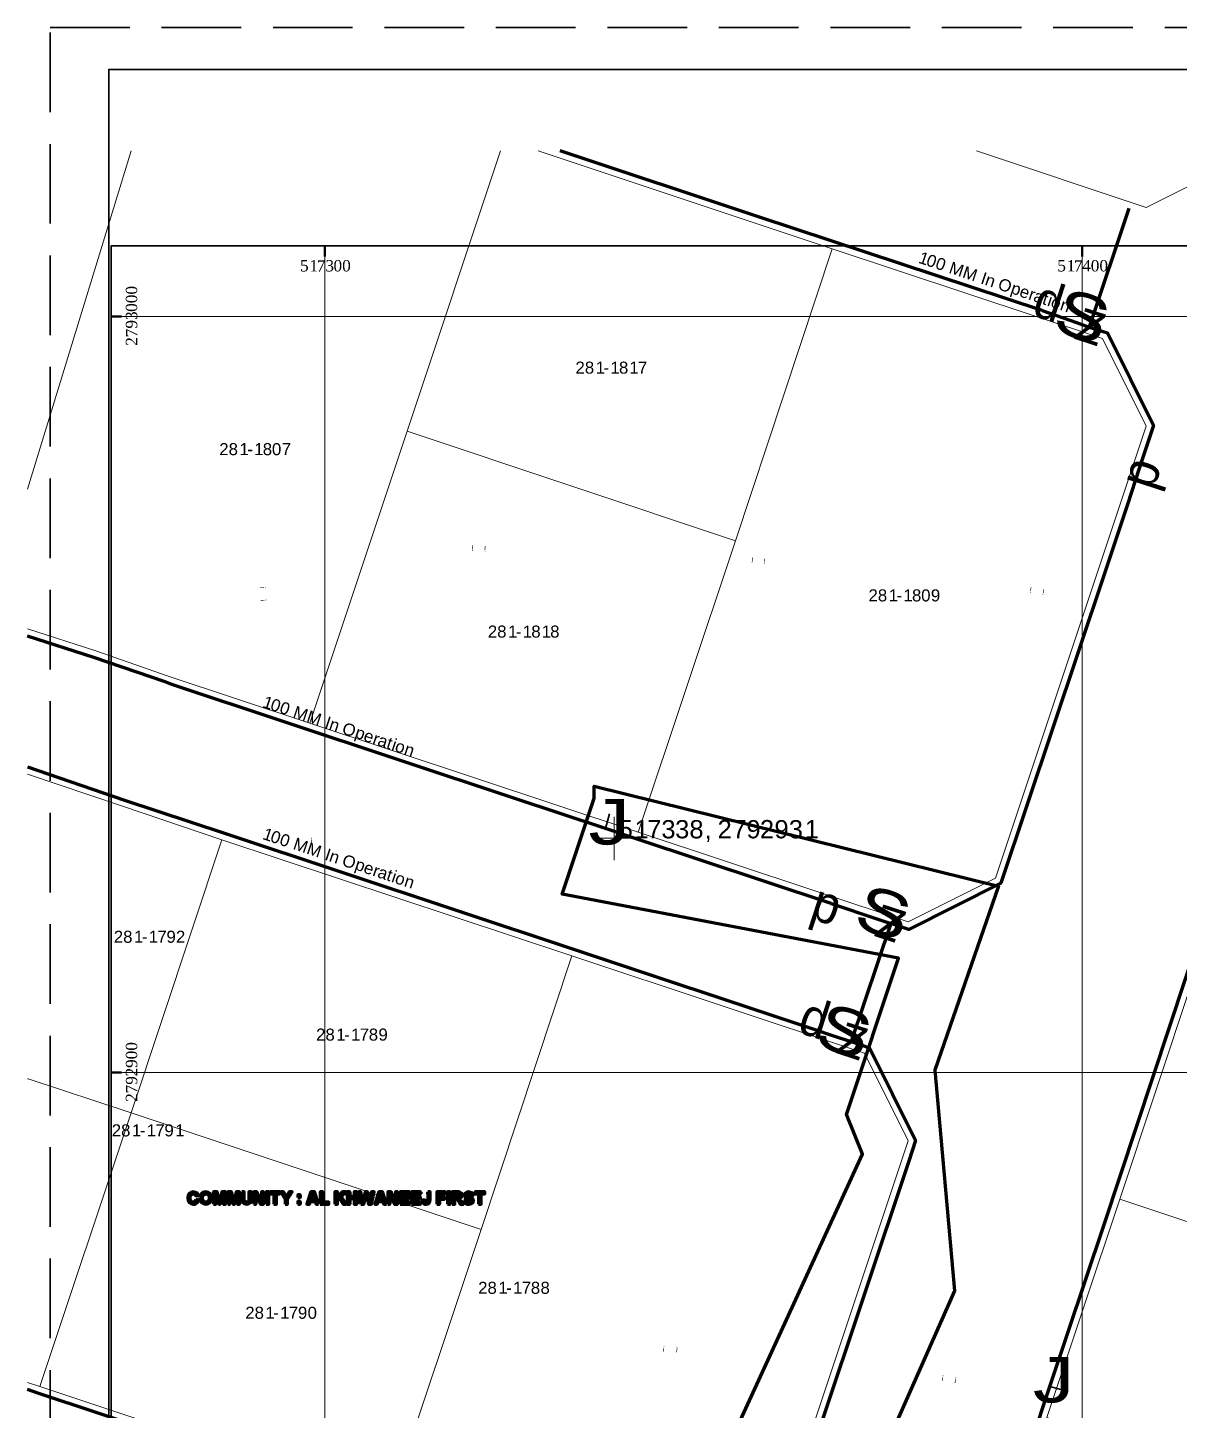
# Model space of a CAD drawing. Header units: inches. Extents: x 0.2 to 23.4, y 0 to 16.2.
# Drawn here: x 0.2 to 7.73, y 7.15 to 16.2 of the extents above; entities that cross this region are included whole.
import ezdxf

# ---------------------------------------------------------------- set-up
doc = ezdxf.new("R2010")
doc.units = ezdxf.units.IN
doc.header["$MEASUREMENT"] = 0
doc.linetypes.add('PDF_LineTypee62239feb0b44e7890836511bf375cb7', pattern=[0.729167, 0.520833, -0.208333])
doc.layers.add('PDF_Geometry', color=7, linetype='Continuous')
doc.layers.add('PDF_Text', color=7, linetype='Continuous')
doc.styles.add('PDF Arial', font='arial.ttf')
doc.styles.add('PDF Arial Bold', font='arialbd.ttf')
doc.styles.add('PDF Times New Roman', font='times.ttf')

msp = doc.modelspace()

# ---------------------------------------------------------------- linework, layer by layer
at = {"layer": 'PDF_Geometry', "color": 254, "linetype": 'PDF_LineTypee62239feb0b44e7890836511bf375cb7', "lineweight": 35, "true_color": 0xcccccc}
msp.add_lwpolyline([(0.3467, 0.3325), (0.3467, 16.1978), (23.0408, 16.1978), (23.0408, 0.3325), (0.3467, 0.3325)], dxfattribs=at)
at = {"layer": 'PDF_Geometry', "lineweight": 35}
for points in [[(0.73, 0.6325), (0.73, 15.9245), (22.8241, 15.9245), (22.8241, 0.6325), (0.73, 0.6325)], [(0.7467, 2.3623), (0.7467, 14.7713), (11.6804, 14.7713), (11.6804, 2.3623), (0.7467, 2.3623)]]:
    msp.add_lwpolyline(points, dxfattribs=at)
at = {"layer": 'PDF_Geometry', "lineweight": 18}
for points in [[(0.2, 13.1781), (0.8767, 15.3912)], [(3.2934, 15.3912), (2.6834, 13.558), (2.0467, 11.6482), (1.1134, 11.9582), (0.6467, 12.1215), (0.2, 12.2648)], [(0.8767, 15.3912), (0.2, 13.1781)], [(2.6834, 13.558), (3.2934, 15.3912)], [(3.5401, 15.3912), (5.4635, 14.7513), (4.8302, 12.8414), (2.6834, 13.558)], [(7.5169, 15.0212), (6.4069, 15.3912)], [(8.117, 15.3912), (8.0903, 15.3079), (7.5169, 15.0212)], [(4.1935, 10.9349), (4.8302, 12.8414), (5.4635, 14.7513), (7.2303, 14.1646), (7.5169, 13.5914), (6.5302, 10.6349), (5.9602, 10.3483), (4.1935, 10.9349)], [(2.0467, 11.6482), (2.6834, 13.558), (4.8302, 12.8414), (4.1935, 10.9349), (2.0467, 11.6482)], [(0.2, 11.3149), (0.82, 11.1049), (1.4701, 10.8849), (0.8767, 9.0984), (0.2033, 9.3217), (0.2, 9.3217)], [(0.8767, 9.0984), (1.4701, 10.8849), (3.7601, 10.125), (3.1668, 8.3351), (0.8767, 9.0984)], [(2.5701, 6.5453), (3.1668, 8.3351), (3.7601, 10.125), (5.6735, 9.4884), (5.9602, 8.9151), (5.0535, 6.1953), (4.4835, 5.9087), (2.5701, 6.5453)], [(10.6837, 9.0151), (10.207, 7.5819), (7.3436, 8.5351), (7.8203, 9.965), (10.6837, 9.0151)], [(0.2, 9.3217), (0.2033, 9.3217), (0.8767, 9.0984), (0.28, 7.3086), (0.2, 7.3352)], [(0.28, 7.3086), (0.8767, 9.0984), (3.1668, 8.3351), (2.5701, 6.5453), (0.28, 7.3086)], [(10.207, 7.5819), (9.7303, 6.152), (6.8669, 7.1052), (7.3436, 8.5351), (10.207, 7.5819)]]:
    msp.add_lwpolyline(points, dxfattribs=at)
at = {"layer": 'PDF_Geometry', "color": 16, "lineweight": 70, "true_color": 0x730000}
for points in [[(6.8369, 14.348), (4.9868, 14.9579), (3.6835, 15.3912)], [(6.8369, 14.348), (7.0602, 14.268)], [(5.4569, 10.4683), (4.1801, 10.8916), (3.9801, 10.9582), (3.3868, 11.1549), (1.1434, 11.9015), (1.1, 11.9182), (0.6334, 12.0781), (0.2, 12.2181)], [(0.2, 11.3615), (0.8334, 11.1449), (1.4867, 10.9282), (3.7768, 10.1683), (5.3035, 9.6584)], [(5.4569, 10.4683), (5.7602, 10.365)], [(5.3035, 9.6584), (5.5035, 9.5917)]]:
    msp.add_lwpolyline(points, dxfattribs=at)
at = {"layer": 'PDF_Geometry', "color": 150, "lineweight": 70, "true_color": 0x0070ff}
msp.add_lwpolyline([(5.8835, 4.2888), (5.9135, 4.3788), (6.2736, 5.4587), (6.8869, 7.3086), (7.2403, 8.3618), (7.7769, 9.9817), (8.2536, 11.4115), (8.687, 12.7048), (8.7303, 12.8414), (9.207, 14.2746), (9.5803, 15.3912)], dxfattribs=at)
at = {"layer": 'PDF_Geometry', "color": 86, "lineweight": 70, "true_color": 0x267300}
for points in [[(7.4036, 15.0146), (7.1436, 14.238)], [(7.0602, 14.268), (7.1436, 14.238)], [(7.1436, 14.238), (7.2636, 14.2013), (7.5636, 13.5947), (7.4703, 13.3147)], [(7.4703, 13.3147), (7.3936, 13.0781), (7.2436, 12.6281), (6.5669, 10.6016), (5.9635, 10.2983), (5.8469, 10.3383)], [(5.8469, 10.3383), (5.5869, 9.565)], [(5.7602, 10.365), (5.8469, 10.3383)], [(5.5035, 9.5917), (5.5869, 9.565)], [(5.5869, 9.565), (5.7069, 9.525), (6.0069, 8.9184), (5.9635, 8.7818), (5.0902, 6.1653), (4.4868, 5.862), (3.1301, 6.312), (2.7201, 6.4486), (2.4368, 6.5453), (2.1934, 6.6253), (0.2667, 7.2652), (0.2, 7.2886)]]:
    msp.add_lwpolyline(points, dxfattribs=at)
at = {"layer": 'PDF_Geometry', "color": 8, "lineweight": 9, "true_color": 0x6e6e6e}
for points in [[(2.1434, 2.3623), (2.1434, 14.7713)], [(7.0969, 2.3623), (7.0969, 14.7713)], [(0.7467, 14.308), (11.6804, 14.308)], [(0.7467, 9.3617), (11.6804, 9.3617)]]:
    msp.add_lwpolyline(points, dxfattribs=at)
at = {"layer": 'PDF_Geometry', "lineweight": 50}
for points in [[(2.1434, 14.7713), (2.1434, 14.7013)], [(7.0969, 14.7713), (7.0969, 14.7013)], [(0.7467, 14.308), (0.8134, 14.308)], [(0.7467, 9.3617), (0.8134, 9.3617)]]:
    msp.add_lwpolyline(points, dxfattribs=at)
at = {"layer": 'PDF_Geometry', "color": 14, "lineweight": 158, "true_color": 0xa80000}
msp.add_lwpolyline([(6.2636, 7.9352), (5.1635, 5.4487), (4.2201, 5.6854), (5.6602, 8.8284), (5.5569, 9.0884), (5.8969, 10.1117), (3.6968, 10.5283), (3.9068, 11.1582), (3.9068, 11.2349), (6.5502, 10.5816), (6.1335, 9.3784), (6.2636, 7.9352)], dxfattribs=at)
at = {"layer": 'PDF_Geometry', "color": 202, "lineweight": 35, "true_color": 0xa900e6}
for points in [[(3.9801, 10.9582), (4.0068, 11.0549)], [(6.8869, 7.3086), (6.9736, 7.2852)]]:
    msp.add_lwpolyline(points, dxfattribs=at)
at = {"layer": 'PDF_Geometry', "color": 1, "lineweight": 0, "true_color": 0xff0505}
for points in [[(4.0368, 11.0349), (4.0368, 10.7516)], [(3.8968, 10.8949), (4.0368, 10.8949)], [(4.1768, 10.8949), (4.0368, 10.8949)]]:
    msp.add_lwpolyline(points, dxfattribs=at)
at = {"layer": 'PDF_Geometry', "color": 7, "lineweight": 140, "true_color": 0xffffff}
for points in [[(1.3, 8.5318), (1.2934, 8.5185), (1.2834, 8.5151), (1.2734, 8.5151), (1.27, 8.5218), (1.2634, 8.5285), (1.2634, 8.5418), (1.2634, 8.5551), (1.27, 8.5618), (1.2834, 8.5684), (1.2934, 8.5651), (1.3, 8.5551), (1.3167, 8.5584), (1.31, 8.5718), (1.2967, 8.5784), (1.2834, 8.5818), (1.27, 8.5784), (1.2567, 8.5718), (1.25, 8.5584), (1.2467, 8.5418), (1.25, 8.5251), (1.2567, 8.5118), (1.27, 8.5051), (1.2834, 8.5018), (1.2967, 8.5018), (1.3034, 8.5085), (1.3134, 8.5151), (1.3167, 8.5285), (1.3, 8.5318)], [(1.3267, 8.5418), (1.33, 8.5251), (1.3367, 8.5118), (1.35, 8.5051), (1.3667, 8.5018), (1.38, 8.5051), (1.3934, 8.5118), (1.4, 8.5251), (1.4034, 8.5418), (1.4, 8.5584), (1.3934, 8.5718), (1.38, 8.5784), (1.3634, 8.5818), (1.3467, 8.5784), (1.3367, 8.5718), (1.33, 8.5618), (1.3267, 8.5418)], [(1.3434, 8.5418), (1.3434, 8.5518), (1.35, 8.5618), (1.3667, 8.5684), (1.38, 8.5618), (1.3867, 8.5518), (1.3867, 8.5418), (1.3867, 8.5285), (1.38, 8.5218), (1.3734, 8.5151), (1.3667, 8.5151), (1.3567, 8.5151), (1.35, 8.5218), (1.3467, 8.5285), (1.3434, 8.5418)], [(1.4167, 8.5018), (1.43, 8.5018), (1.4334, 8.5651), (1.4501, 8.5018), (1.4601, 8.5018), (1.4801, 8.5651), (1.4801, 8.5018), (1.4934, 8.5018), (1.4934, 8.5818), (1.4701, 8.5818), (1.4567, 8.5218), (1.4401, 8.5818), (1.4167, 8.5818), (1.4167, 8.5018)], [(1.5101, 8.5018), (1.5234, 8.5018), (1.5267, 8.5651), (1.5434, 8.5018), (1.5534, 8.5018), (1.5734, 8.5651), (1.5734, 8.5018), (1.5867, 8.5018), (1.5867, 8.5818), (1.5634, 8.5818), (1.5501, 8.5218), (1.5334, 8.5818), (1.5101, 8.5818), (1.5101, 8.5018)], [(1.6001, 8.5818), (1.6001, 8.5385), (1.6001, 8.5285), (1.6001, 8.5185), (1.6067, 8.5118), (1.6167, 8.5051), (1.6334, 8.5018), (1.6467, 8.5051), (1.6567, 8.5118), (1.6634, 8.5185), (1.6634, 8.5285), (1.6634, 8.5418), (1.6634, 8.5818), (1.6467, 8.5818), (1.6467, 8.5385), (1.6467, 8.5251), (1.6434, 8.5185), (1.6334, 8.5151), (1.6234, 8.5185), (1.6167, 8.5251), (1.6167, 8.5318), (1.6167, 8.5385), (1.6167, 8.5818), (1.6001, 8.5818)], [(1.6801, 8.5018), (1.6934, 8.5018), (1.6934, 8.5618), (1.7234, 8.5018), (1.7434, 8.5018), (1.7434, 8.5818), (1.7301, 8.5818), (1.7301, 8.5185), (1.7001, 8.5818), (1.6801, 8.5818), (1.6801, 8.5018)], [(1.7601, 8.5018), (1.7767, 8.5018), (1.7767, 8.5818), (1.7601, 8.5818), (1.7601, 8.5018)], [(1.8101, 8.5018), (1.8267, 8.5018), (1.8267, 8.5684), (1.8501, 8.5684), (1.8501, 8.5818), (1.7867, 8.5818), (1.7867, 8.5684), (1.8101, 8.5684), (1.8101, 8.5018)], [(1.8834, 8.5018), (1.9001, 8.5018), (1.9001, 8.5351), (1.9301, 8.5818), (1.9101, 8.5818), (1.8901, 8.5485), (1.8734, 8.5818), (1.8567, 8.5818), (1.8834, 8.5351), (1.8834, 8.5018)], [(1.9667, 8.5451), (1.9834, 8.5451), (1.9834, 8.5618), (1.9667, 8.5618), (1.9667, 8.5451)], [(1.9667, 8.5018), (1.9834, 8.5018), (1.9834, 8.5185), (1.9667, 8.5185), (1.9667, 8.5018)], [(2.1034, 8.5018), (2.0767, 8.5818), (2.0534, 8.5818), (2.0267, 8.5018), (2.0434, 8.5018), (2.0501, 8.5185), (2.0801, 8.5185), (2.0867, 8.5018), (2.1034, 8.5018)], [(2.0767, 8.5318), (2.0534, 8.5318), (2.0667, 8.5684), (2.0767, 8.5318)], [(2.1134, 8.5018), (2.1701, 8.5018), (2.1701, 8.5151), (2.1301, 8.5151), (2.1301, 8.5818), (2.1134, 8.5818), (2.1134, 8.5018)], [(2.2101, 8.5018), (2.2267, 8.5018), (2.2267, 8.5251), (2.2401, 8.5385), (2.2634, 8.5018), (2.2834, 8.5018), (2.2501, 8.5518), (2.2834, 8.5818), (2.2601, 8.5818), (2.2267, 8.5485), (2.2267, 8.5818), (2.2101, 8.5818), (2.2101, 8.5018)], [(2.2901, 8.5018), (2.3067, 8.5018), (2.3067, 8.5385), (2.3367, 8.5385), (2.3367, 8.5018), (2.3534, 8.5018), (2.3534, 8.5818), (2.3367, 8.5818), (2.3367, 8.5518), (2.3067, 8.5518), (2.3067, 8.5818), (2.2901, 8.5818), (2.2901, 8.5018)], [(2.3801, 8.5018), (2.4001, 8.5018), (2.4168, 8.5651), (2.4301, 8.5018), (2.4501, 8.5018), (2.4668, 8.5818), (2.4501, 8.5818), (2.4401, 8.5185), (2.4234, 8.5818), (2.4068, 8.5818), (2.3934, 8.5185), (2.3801, 8.5818), (2.3634, 8.5818), (2.3801, 8.5018)], [(2.5468, 8.5018), (2.5201, 8.5818), (2.4968, 8.5818), (2.4701, 8.5018), (2.4868, 8.5018), (2.4934, 8.5185), (2.5234, 8.5185), (2.5301, 8.5018), (2.5468, 8.5018)], [(2.5201, 8.5318), (2.4968, 8.5318), (2.5101, 8.5684), (2.5201, 8.5318)], [(2.5568, 8.5018), (2.5701, 8.5018), (2.5701, 8.5618), (2.6001, 8.5018), (2.6201, 8.5018), (2.6201, 8.5818), (2.6068, 8.5818), (2.6068, 8.5185), (2.5768, 8.5818), (2.5568, 8.5818), (2.5568, 8.5018)], [(2.6368, 8.5018), (2.6968, 8.5018), (2.6968, 8.5151), (2.6534, 8.5151), (2.6534, 8.5385), (2.6934, 8.5385), (2.6934, 8.5518), (2.6534, 8.5518), (2.6534, 8.5684), (2.6968, 8.5684), (2.6968, 8.5818), (2.6368, 8.5818), (2.6368, 8.5018)], [(2.7101, 8.5018), (2.7701, 8.5018), (2.7701, 8.5151), (2.7268, 8.5151), (2.7268, 8.5385), (2.7668, 8.5385), (2.7668, 8.5518), (2.7268, 8.5518), (2.7268, 8.5684), (2.7701, 8.5684), (2.7701, 8.5818), (2.7101, 8.5818), (2.7101, 8.5018)], [(2.8168, 8.5818), (2.8168, 8.5318), (2.8168, 8.5218), (2.8134, 8.5185), (2.8101, 8.5151), (2.8034, 8.5185), (2.8001, 8.5285), (2.7834, 8.5285), (2.7868, 8.5151), (2.7901, 8.5085), (2.7968, 8.5018), (2.8068, 8.5018), (2.8234, 8.5051), (2.8301, 8.5185), (2.8334, 8.5318), (2.8334, 8.5818), (2.8168, 8.5818)], [(2.8768, 8.5018), (2.8934, 8.5018), (2.8934, 8.5351), (2.9268, 8.5351), (2.9268, 8.5485), (2.8934, 8.5485), (2.8934, 8.5684), (2.9301, 8.5684), (2.9301, 8.5818), (2.8768, 8.5818), (2.8768, 8.5018)], [(2.9468, 8.5018), (2.9634, 8.5018), (2.9634, 8.5818), (2.9468, 8.5818), (2.9468, 8.5018)], [(2.9768, 8.5018), (2.9934, 8.5018), (2.9934, 8.5351), (2.9968, 8.5351), (3.0068, 8.5351), (3.0101, 8.5318), (3.0201, 8.5185), (3.0301, 8.5018), (3.0501, 8.5018), (3.0401, 8.5185), (3.0301, 8.5285), (3.0234, 8.5385), (3.0368, 8.5451), (3.0434, 8.5584), (3.0401, 8.5718), (3.0301, 8.5784), (3.0234, 8.5818), (3.0101, 8.5818), (2.9768, 8.5818), (2.9768, 8.5018)], [(2.9934, 8.5485), (2.9934, 8.5684), (3.0068, 8.5684), (3.0134, 8.5684), (3.0168, 8.5684), (3.0234, 8.5651), (3.0268, 8.5584), (3.0268, 8.5518), (3.0201, 8.5485), (3.0168, 8.5485), (3.0068, 8.5485), (2.9934, 8.5485)], [(3.0534, 8.5285), (3.0568, 8.5151), (3.0634, 8.5085), (3.0734, 8.5018), (3.0868, 8.5018), (3.1034, 8.5051), (3.1134, 8.5118), (3.1168, 8.5251), (3.1134, 8.5351), (3.1068, 8.5418), (3.0901, 8.5485), (3.0801, 8.5518), (3.0768, 8.5551), (3.0734, 8.5584), (3.0768, 8.5651), (3.0834, 8.5684), (3.0934, 8.5651), (3.0968, 8.5584), (3.1134, 8.5584), (3.1101, 8.5684), (3.1068, 8.5751), (3.0968, 8.5784), (3.0834, 8.5818), (3.0701, 8.5784), (3.0601, 8.5718), (3.0568, 8.5584), (3.0601, 8.5518), (3.0634, 8.5451), (3.0701, 8.5385), (3.0801, 8.5351), (3.0901, 8.5351), (3.0934, 8.5318), (3.1001, 8.5285), (3.1001, 8.5251), (3.0968, 8.5185), (3.0868, 8.5151), (3.0768, 8.5185), (3.0701, 8.5285), (3.0534, 8.5285)], [(3.1501, 8.5018), (3.1668, 8.5018), (3.1668, 8.5684), (3.1901, 8.5684), (3.1901, 8.5818), (3.1268, 8.5818), (3.1268, 8.5684), (3.1501, 8.5684), (3.1501, 8.5018)]]:
    msp.add_lwpolyline(points, dxfattribs=at)

# ---------------------------------------------------------------- texts
at = {"layer": 'PDF_Text', "attachment_point": 7}
for s, insert, char_height, style in [('\\W0.999518;5', (1.982, 14.602), 0.0745, 'PDF Times New Roman'), ('\\W0.999009;1', (2.043, 14.6032), 0.0745, 'PDF Times New Roman'), ('\\W1.002049;7', (2.0908, 14.6017), 0.0745, 'PDF Times New Roman'), ('\\W1.000577;3', (2.1478, 14.602), 0.0745, 'PDF Times New Roman'), ('\\W0.999474;0', (2.2007, 14.602), 0.0745, 'PDF Times New Roman'), ('\\W0.999474;0', (2.2574, 14.602), 0.0745, 'PDF Times New Roman'), ('\\W0.999518;5', (6.9355, 14.602), 0.0745, 'PDF Times New Roman'), ('\\W0.999009;1', (6.9965, 14.6032), 0.0745, 'PDF Times New Roman'), ('\\W1.002049;7', (7.0443, 14.6017), 0.0745, 'PDF Times New Roman'), ('\\W0.999035;4', (7.0986, 14.6032), 0.0745, 'PDF Times New Roman'), ('\\W0.999474;0', (7.1542, 14.602), 0.0745, 'PDF Times New Roman'), ('\\W0.999474;0', (7.2109, 14.602), 0.0745, 'PDF Times New Roman'), ('\\W1.001005;2', (3.7834, 13.9346), 0.078743, 'PDF Arial'), ('\\W1.001422;8', (3.8446, 13.9333), 0.078743, 'PDF Arial'), ('\\W1.000949;1', (3.9154, 13.9346), 0.078743, 'PDF Arial'), ('\\W1.000575;-', (3.9669, 13.9346), 0.078743, 'PDF Arial'), ('\\W1.000949;1', (4.0121, 13.9346), 0.078743, 'PDF Arial'), ('\\W1.001422;8', (4.0679, 13.9333), 0.078743, 'PDF Arial'), ('\\W1.000949;1', (4.1354, 13.9346), 0.078743, 'PDF Arial'), ('\\W1.002074;7', (4.192, 13.9346), 0.078743, 'PDF Arial'), ('\\W1.001005;2', (1.4533, 13.4013), 0.078743, 'PDF Arial'), ('\\W1.001422;8', (1.5145, 13.4), 0.078743, 'PDF Arial'), ('\\W1.000949;1', (1.5854, 13.4013), 0.078743, 'PDF Arial'), ('\\W1.000949;1', (1.682, 13.4013), 0.078743, 'PDF Arial'), ('\\W1.001422;8', (1.7378, 13.4), 0.078743, 'PDF Arial'), ('\\W1.001712;0', (1.7979, 13.4), 0.078743, 'PDF Arial'), ('\\W1.002074;7', (1.8619, 13.4013), 0.078743, 'PDF Arial'), ('\\W1.000575;-', (1.6369, 13.4013), 0.078743, 'PDF Arial'), ('\\W1.001005;2', (5.7001, 12.4448), 0.078743, 'PDF Arial'), ('\\W1.001422;8', (5.7613, 12.4434), 0.078743, 'PDF Arial'), ('\\W1.000949;1', (5.8322, 12.4448), 0.078743, 'PDF Arial'), ('\\W1.000949;1', (5.9288, 12.4448), 0.078743, 'PDF Arial'), ('\\W1.001422;8', (5.9846, 12.4434), 0.078743, 'PDF Arial'), ('\\W1.001712;0', (6.0447, 12.4434), 0.078743, 'PDF Arial'), ('\\W1.000870;9', (6.1081, 12.4434), 0.078743, 'PDF Arial'), ('\\W1.000575;-', (5.8837, 12.4448), 0.078743, 'PDF Arial'), ('\\W1.001005;2', (3.2101, 12.2081), 0.078743, 'PDF Arial'), ('\\W1.001422;8', (3.2712, 12.2068), 0.078743, 'PDF Arial'), ('\\W1.000949;1', (3.3421, 12.2081), 0.078743, 'PDF Arial'), ('\\W1.000575;-', (3.3936, 12.2081), 0.078743, 'PDF Arial'), ('\\W1.000949;1', (3.4387, 12.2081), 0.078743, 'PDF Arial'), ('\\W1.001422;8', (3.4945, 12.2068), 0.078743, 'PDF Arial'), ('\\W1.000949;1', (3.5621, 12.2081), 0.078743, 'PDF Arial'), ('\\W1.001422;8', (3.6179, 12.2068), 0.078743, 'PDF Arial'), ('\\W1.001554;5', (4.0652, 10.8929), 0.119308, 'PDF Arial'), ('\\W1.000949;1', (4.1698, 10.8949), 0.119308, 'PDF Arial'), ('\\W1.002074;7', (4.2529, 10.8949), 0.119308, 'PDF Arial'), ('\\W1.001289;3', (4.3453, 10.8928), 0.119308, 'PDF Arial'), ('\\W1.001289;3', (4.4353, 10.8928), 0.119308, 'PDF Arial'), ('\\W1.001422;8', (4.5284, 10.8929), 0.119308, 'PDF Arial'), ('\\W1.001005;2', (4.7132, 10.8949), 0.119308, 'PDF Arial'), ('\\W1.002074;7', (4.8095, 10.8949), 0.119308, 'PDF Arial'), ('\\W1.000870;9', (4.9018, 10.8929), 0.119308, 'PDF Arial'), ('\\W1.001005;2', (4.9899, 10.8949), 0.119308, 'PDF Arial'), ('\\W1.000870;9', (5.0852, 10.8929), 0.119308, 'PDF Arial'), ('\\W1.001289;3', (5.1786, 10.8928), 0.119308, 'PDF Arial'), ('\\W1.000949;1', (5.283, 10.8949), 0.119308, 'PDF Arial'), ('\\W1.000148;,', (4.6288, 10.8713), 0.119308, 'PDF Arial'), ('\\W1.001005;2', (0.7633, 10.2116), 0.078743, 'PDF Arial'), ('\\W1.001422;8', (0.8245, 10.2103), 0.078743, 'PDF Arial'), ('\\W1.000949;1', (0.8953, 10.2116), 0.078743, 'PDF Arial'), ('\\W1.000575;-', (0.9468, 10.2116), 0.078743, 'PDF Arial'), ('\\W1.000949;1', (0.992, 10.2116), 0.078743, 'PDF Arial'), ('\\W1.002074;7', (1.0485, 10.2116), 0.078743, 'PDF Arial'), ('\\W1.000870;9', (1.1079, 10.2103), 0.078743, 'PDF Arial'), ('\\W1.001005;2', (1.1699, 10.2116), 0.078743, 'PDF Arial'), ('\\W1.001005;2', (2.0867, 9.5717), 0.078743, 'PDF Arial'), ('\\W1.001422;8', (2.1479, 9.5703), 0.078743, 'PDF Arial'), ('\\W1.000949;1', (2.2187, 9.5717), 0.078743, 'PDF Arial'), ('\\W1.000575;-', (2.2702, 9.5717), 0.078743, 'PDF Arial'), ('\\W1.000949;1', (2.3154, 9.5717), 0.078743, 'PDF Arial'), ('\\W1.002074;7', (2.3719, 9.5717), 0.078743, 'PDF Arial'), ('\\W1.001422;8', (2.4312, 9.5703), 0.078743, 'PDF Arial'), ('\\W1.000870;9', (2.4946, 9.5703), 0.078743, 'PDF Arial'), ('\\W1.001005;2', (0.75, 8.9451), 0.078743, 'PDF Arial'), ('\\W1.001422;8', (0.8111, 8.9437), 0.078743, 'PDF Arial'), ('\\W1.000949;1', (0.882, 8.9451), 0.078743, 'PDF Arial'), ('\\W1.000575;-', (0.9335, 8.9451), 0.078743, 'PDF Arial'), ('\\W1.000949;1', (0.9787, 8.9451), 0.078743, 'PDF Arial'), ('\\W1.002074;7', (1.0352, 8.9451), 0.078743, 'PDF Arial'), ('\\W1.000870;9', (1.0946, 8.9437), 0.078743, 'PDF Arial'), ('\\W1.000949;1', (1.1653, 8.9451), 0.078743, 'PDF Arial'), ('\\W1.001005;2', (3.1467, 7.9151), 0.078743, 'PDF Arial'), ('\\W1.001422;8', (3.2079, 7.9138), 0.078743, 'PDF Arial'), ('\\W1.000949;1', (3.2787, 7.9151), 0.078743, 'PDF Arial'), ('\\W1.000949;1', (3.3754, 7.9151), 0.078743, 'PDF Arial'), ('\\W1.002074;7', (3.432, 7.9151), 0.078743, 'PDF Arial'), ('\\W1.001422;8', (3.4912, 7.9138), 0.078743, 'PDF Arial'), ('\\W1.001422;8', (3.5545, 7.9138), 0.078743, 'PDF Arial'), ('\\W1.000575;-', (3.3303, 7.9151), 0.078743, 'PDF Arial'), ('\\W1.001005;2', (1.6233, 7.7518), 0.078743, 'PDF Arial'), ('\\W1.001422;8', (1.6845, 7.7505), 0.078743, 'PDF Arial'), ('\\W1.000949;1', (1.7554, 7.7518), 0.078743, 'PDF Arial'), ('\\W1.000575;-', (1.8069, 7.7518), 0.078743, 'PDF Arial'), ('\\W1.000949;1', (1.852, 7.7518), 0.078743, 'PDF Arial'), ('\\W1.002074;7', (1.9086, 7.7518), 0.078743, 'PDF Arial'), ('\\W1.000870;9', (1.9679, 7.7505), 0.078743, 'PDF Arial'), ('\\W1.001712;0', (2.0313, 7.7505), 0.078743, 'PDF Arial')]:
    msp.add_mtext(s, dxfattribs=dict(at, insert=insert, char_height=char_height, style=style))
for s, insert, char_height, rotation, style in [('\\W1.000949;\\Q0.00411;1', (6.0217, 14.661), 0.078742, 341.60204, 'PDF Arial'), ('\\W1.001712;\\Q0.00411;0', (6.0712, 14.6431), 0.078742, 341.60204, 'PDF Arial'), ('\\W1.001712;\\Q0.00411;0', (6.1313, 14.6231), 0.078742, 341.60204, 'PDF Arial'), ('\\W1.001361;\\Q0.00411;M', (6.2205, 14.5949), 0.078742, 341.60204, 'PDF Arial'), ('\\W1.001361;\\Q0.00411;M', (6.3091, 14.5654), 0.078742, 341.60204, 'PDF Arial'), ('\\W1.002522;\\Q0.00411;I', (6.4281, 14.5258), 0.078742, 341.60204, 'PDF Arial'), ('\\W1.001151;\\Q0.00411;n', (6.4569, 14.5163), 0.078742, 341.60204, 'PDF Arial'), ('\\W0.999474;0', (0.9177, 14.4519), 0.074491, 90, 'PDF Times New Roman'), ('\\W1.000360;\\Q0.00411;O', (6.54, 14.4872), 0.078742, 341.60204, 'PDF Arial'), ('\\W1.001469;\\Q0.00411;p', (6.6176, 14.4398), 0.078742, 341.60204, 'PDF Arial'), ('\\W1.001205;\\Q0.00411;e', (6.6811, 14.4403), 0.078742, 341.60204, 'PDF Arial'), ('\\W1.001496;\\Q0.00411;r', (6.7414, 14.4216), 0.078742, 341.60204, 'PDF Arial'), ('\\W0.999474;0', (0.9177, 14.3952), 0.074491, 90, 'PDF Times New Roman'), ('\\W0.999474;0', (0.9177, 14.3386), 0.074491, 90, 'PDF Times New Roman'), ('\\W1.000182;\\Q0.00411;a', (6.7728, 14.4098), 0.078742, 341.60204, 'PDF Arial'), ('\\W0.998142;\\Q0.00411;t', (6.8311, 14.391), 0.078742, 341.60204, 'PDF Arial'), ('\\W0.998236;\\Q0.00411;i', (6.8649, 14.3806), 0.078742, 341.60204, 'PDF Arial'), ('\\W1.001058;\\Q0.00411;o', (6.8863, 14.3721), 0.078742, 341.60204, 'PDF Arial'), ('\\W1.001151;\\Q0.00411;n', (6.9471, 14.3532), 0.078742, 341.60204, 'PDF Arial'), ('\\W1.000577;3', (0.9177, 14.2857), 0.074491, 90, 'PDF Times New Roman'), ('\\W0.998091;9', (0.9179, 14.229), 0.074491, 90, 'PDF Times New Roman'), ('\\W1.002049;7', (0.9179, 14.172), 0.074491, 90, 'PDF Times New Roman'), ('\\W0.999430;2', (0.9164, 14.117), 0.074491, 90, 'PDF Times New Roman'), ('\\W0.836953;\\Q0.00062;!', (3.1019, 12.7753), 0.035792, 357.50024, 'PDF Arial'), ('\\W0.836953;\\Q0.00035;!', (3.1852, 12.7717), 0.035792, 358.40018, 'PDF Arial'), ('\\W0.836953;\\Q0.00120;!', (4.932, 12.6957), 0.035792, 355.30062, 'PDF Arial'), ('\\W0.836953;\\Q0.00120;!', (5.012, 12.689), 0.035792, 355.30062, 'PDF Arial'), ('\\W0.836953;\\Q0.00062;!', (1.7572, 12.5299), 0.035788, 92.50037, 'PDF Arial'), ('\\W0.836953;\\Q0.00188;!', (6.7521, 12.503), 0.035792, 352.201, 'PDF Arial'), ('\\W0.836953;\\Q0.00188;!', (6.8354, 12.4897), 0.035792, 352.201, 'PDF Arial'), ('\\W0.836953;\\Q0.00062;!', (1.7606, 12.4465), 0.035788, 92.50037, 'PDF Arial'), ('\\W1.000949;\\Q0.00411;1', (1.7316, 11.7546), 0.078742, 341.60204, 'PDF Arial'), ('\\W1.001712;\\Q0.00411;0', (1.781, 11.7367), 0.078742, 341.60204, 'PDF Arial'), ('\\W1.001712;\\Q0.00411;0', (1.8411, 11.7167), 0.078742, 341.60204, 'PDF Arial'), ('\\W1.001361;\\Q0.00411;M', (1.9304, 11.6885), 0.078742, 341.60204, 'PDF Arial'), ('\\W1.001361;\\Q0.00411;M', (2.0189, 11.659), 0.078742, 341.60204, 'PDF Arial'), ('\\W1.002522;\\Q0.00411;I', (2.1379, 11.6194), 0.078742, 341.60204, 'PDF Arial'), ('\\W1.001151;\\Q0.00411;n', (2.1667, 11.6099), 0.078742, 341.60204, 'PDF Arial'), ('\\W1.000360;\\Q0.00411;O', (2.2498, 11.5808), 0.078742, 341.60204, 'PDF Arial'), ('\\W1.001469;\\Q0.00411;p', (2.3274, 11.5334), 0.078742, 341.60204, 'PDF Arial'), ('\\W1.001205;\\Q0.00411;e', (2.3909, 11.5339), 0.078742, 341.60204, 'PDF Arial'), ('\\W1.001496;\\Q0.00411;r', (2.4512, 11.5152), 0.078742, 341.60204, 'PDF Arial'), ('\\W1.000182;\\Q0.00411;a', (2.4826, 11.5034), 0.078742, 341.60204, 'PDF Arial'), ('\\W0.998142;\\Q0.00411;t', (2.5409, 11.4846), 0.078742, 341.60204, 'PDF Arial'), ('\\W0.998236;\\Q0.00411;i', (2.5747, 11.4741), 0.078742, 341.60204, 'PDF Arial'), ('\\W1.001058;\\Q0.00411;o', (2.5962, 11.4656), 0.078742, 341.60204, 'PDF Arial'), ('\\W1.001151;\\Q0.00411;n', (2.6569, 11.4468), 0.078742, 341.60204, 'PDF Arial'), ('\\W1.000949;\\Q0.00411;1', (1.7316, 10.8913), 0.078742, 341.60204, 'PDF Arial'), ('\\W1.001712;\\Q0.00411;0', (1.781, 10.8735), 0.078742, 341.60204, 'PDF Arial'), ('\\W1.001712;\\Q0.00411;0', (1.8411, 10.8535), 0.078742, 341.60204, 'PDF Arial'), ('\\W1.001361;\\Q0.00411;M', (1.9304, 10.8252), 0.078742, 341.60204, 'PDF Arial'), ('\\W0.836953;\\Q0.00022;!', (1.9783, 10.8981), 0.035792, 179.50011, 'PDF Arial'), ('\\W1.001361;\\Q0.00411;M', (2.0189, 10.7957), 0.078742, 341.60204, 'PDF Arial'), ('\\W0.836953;\\Q0.00022;!', (2.0617, 10.8981), 0.035792, 179.50011, 'PDF Arial'), ('\\W1.002522;\\Q0.00411;I', (2.1379, 10.7562), 0.078742, 341.60204, 'PDF Arial'), ('\\W1.001151;\\Q0.00411;n', (2.1667, 10.7466), 0.078742, 341.60204, 'PDF Arial'), ('\\W1.000360;\\Q0.00411;O', (2.2498, 10.7175), 0.078742, 341.60204, 'PDF Arial'), ('\\W1.001469;\\Q0.00411;p', (2.3274, 10.6701), 0.078742, 341.60204, 'PDF Arial'), ('\\W1.001205;\\Q0.00411;e', (2.3909, 10.6706), 0.078742, 341.60204, 'PDF Arial'), ('\\W1.001496;\\Q0.00411;r', (2.4512, 10.652), 0.078742, 341.60204, 'PDF Arial'), ('\\W1.000182;\\Q0.00411;a', (2.4826, 10.6402), 0.078742, 341.60204, 'PDF Arial'), ('\\W0.998142;\\Q0.00411;t', (2.5409, 10.6213), 0.078742, 341.60204, 'PDF Arial'), ('\\W0.998236;\\Q0.00411;i', (2.5747, 10.6109), 0.078742, 341.60204, 'PDF Arial'), ('\\W1.001058;\\Q0.00411;o', (2.5962, 10.6024), 0.078742, 341.60204, 'PDF Arial'), ('\\W1.001151;\\Q0.00411;n', (2.6569, 10.5835), 0.078742, 341.60204, 'PDF Arial'), ('\\W0.999474;0', (0.9177, 9.5056), 0.074491, 90, 'PDF Times New Roman'), ('\\W0.999474;0', (0.9177, 9.449), 0.074491, 90, 'PDF Times New Roman'), ('\\W0.998091;9', (0.9179, 9.3927), 0.074491, 90, 'PDF Times New Roman'), ('\\W0.999430;2', (0.9164, 9.3374), 0.074491, 90, 'PDF Times New Roman'), ('\\W0.998091;9', (0.9179, 9.2827), 0.074491, 90, 'PDF Times New Roman'), ('\\W1.002049;7', (0.9179, 9.2258), 0.074491, 90, 'PDF Times New Roman'), ('\\W0.999430;2', (0.9164, 9.1708), 0.074491, 90, 'PDF Times New Roman'), ('\\W0.836953;\\Q0.00081;!', (4.3684, 7.5713), 0.035792, 177.2004, 'PDF Arial'), ('\\W0.836953;\\Q0.00118;!', (4.455, 7.5676), 0.035792, 175.40058, 'PDF Arial'), ('\\W0.836953;\\Q0.00196;!', (6.195, 7.3802), 0.035792, 171.50098, 'PDF Arial'), ('\\W0.836953;\\Q0.00196;!', (6.2783, 7.3668), 0.035792, 171.50098, 'PDF Arial')]:
    msp.add_mtext(s, dxfattribs=dict(at, insert=insert, char_height=char_height, rotation=rotation, style=style))
at = {"layer": 'PDF_Text', "color": 14, "true_color": 0xa80000, "attachment_point": 7, "style": 'PDF Arial'}
for s, insert, char_height, rotation in [('\\W0.927608;\\Q0.00404;d', (6.7595, 14.3145), 0.245771, 342.00202), ('\\W0.927608;\\Q0.00404;d', (6.7595, 14.3145), 0.245771, 342.00202), ('\\W0.927608;\\Q-0.00404;d', (7.4368, 13.3921), 0.245747, 251.99799), ('\\W0.927608;\\Q-0.00404;d', (7.4368, 13.3921), 0.245747, 251.99799), ('\\W0.927608;\\Q0.00406;d', (5.5343, 10.5018), 0.245771, 162.00202), ('\\W0.927608;\\Q0.00406;d', (5.5343, 10.5018), 0.245771, 162.00202), ('\\W0.927608;\\Q0.00404;d', (5.2261, 9.6249), 0.245771, 342.00202), ('\\W0.927608;\\Q0.00404;d', (5.2261, 9.6249), 0.245771, 342.00202)]:
    msp.add_mtext(s, dxfattribs=dict(at, insert=insert, char_height=char_height, rotation=rotation))
at = {"layer": 'PDF_Text', "color": 150, "true_color": 0x0070ff, "char_height": 0.298265, "attachment_point": 7, "rotation": 342.00202, "style": 'PDF Arial'}
for insert in [(6.8884, 14.218), (6.8884, 14.218), (6.8884, 14.218), (6.8884, 14.218), (5.5883, 10.315), (5.5883, 10.315), (5.5883, 10.315), (5.5883, 10.315), (5.3317, 9.5418), (5.3317, 9.5418), (5.3317, 9.5418), (5.3317, 9.5418)]:
    msp.add_mtext('\\W1.233243;\\Q0.00404;S', dxfattribs=dict(at, insert=insert))
at = {"layer": 'PDF_Text', "color": 204, "true_color": 0x8400a8, "char_height": 0.214751, "attachment_point": 7, "style": 'PDF Arial'}
for insert, rotation in [((7.0344, 14.166), 342.00202), ((7.0344, 14.166), 342.00202), ((5.9561, 10.4103), 162.00202), ((5.9561, 10.4103), 162.00202), ((5.4777, 9.493), 342.00202), ((5.4777, 9.493), 342.00202)]:
    msp.add_mtext('\\W0.961887;\\Q0.00404;Z', dxfattribs=dict(at, insert=insert, rotation=rotation))
at = {"layer": 'PDF_Text', "color": 1, "true_color": 0xe60000, "char_height": 0.298269, "attachment_point": 7, "style": 'PDF Arial'}
for insert in [(3.8684, 10.8498), (3.8684, 10.8498), (3.8684, 10.8498), (6.7752, 7.2001), (6.7752, 7.2001), (6.7752, 7.2001)]:
    msp.add_mtext('\\W1.313683;J', dxfattribs=dict(at, insert=insert))
at = {"layer": 'PDF_Text', "color": 1, "char_height": 0.078743, "attachment_point": 7, "style": 'PDF Arial Bold'}
for s, insert in [('\\W1.001239;C', (1.2503, 8.5004)), ('\\W1.001018;O', (1.3298, 8.5004)), ('\\W1.001964;M', (1.4162, 8.5018)), ('\\W1.001964;M', (1.5095, 8.5018)), ('\\W1.000512;U', (1.6029, 8.5004)), ('\\W1.001661;N', (1.6832, 8.5018)), ('\\W0.999554;I', (1.7625, 8.5018)), ('\\W0.999597;T', (1.7874, 8.5018)), ('\\W1.001282;Y', (1.8548, 8.5018)), ('\\W0.998323;:', (1.9691, 8.5018)), ('\\W1.001408;A', (2.0283, 8.5018)), ('\\W0.999938;L', (2.1167, 8.5018)), ('\\W0.999749;K', (2.2132, 8.5018)), ('\\W1.000569;H', (2.2963, 8.5018)), ('\\W1.000316;W', (2.3687, 8.5018)), ('\\W1.001408;A', (2.4716, 8.5018)), ('\\W1.001661;N', (2.5598, 8.5018)), ('\\W1.002073;E', (2.6396, 8.5018)), ('\\W1.002073;E', (2.7163, 8.5018)), ('\\W1.001309;J', (2.7835, 8.5004)), ('\\W0.999328;F', (2.883, 8.5018)), ('\\W0.999554;I', (2.9491, 8.5018)), ('\\W1.001164;R', (2.9796, 8.5018)), ('\\W1.000119;S', (3.0555, 8.5004)), ('\\W0.999597;T', (3.1306, 8.5018))]:
    msp.add_mtext(s, dxfattribs=dict(at, insert=insert))

doc.saveas('drawing.dxf')
